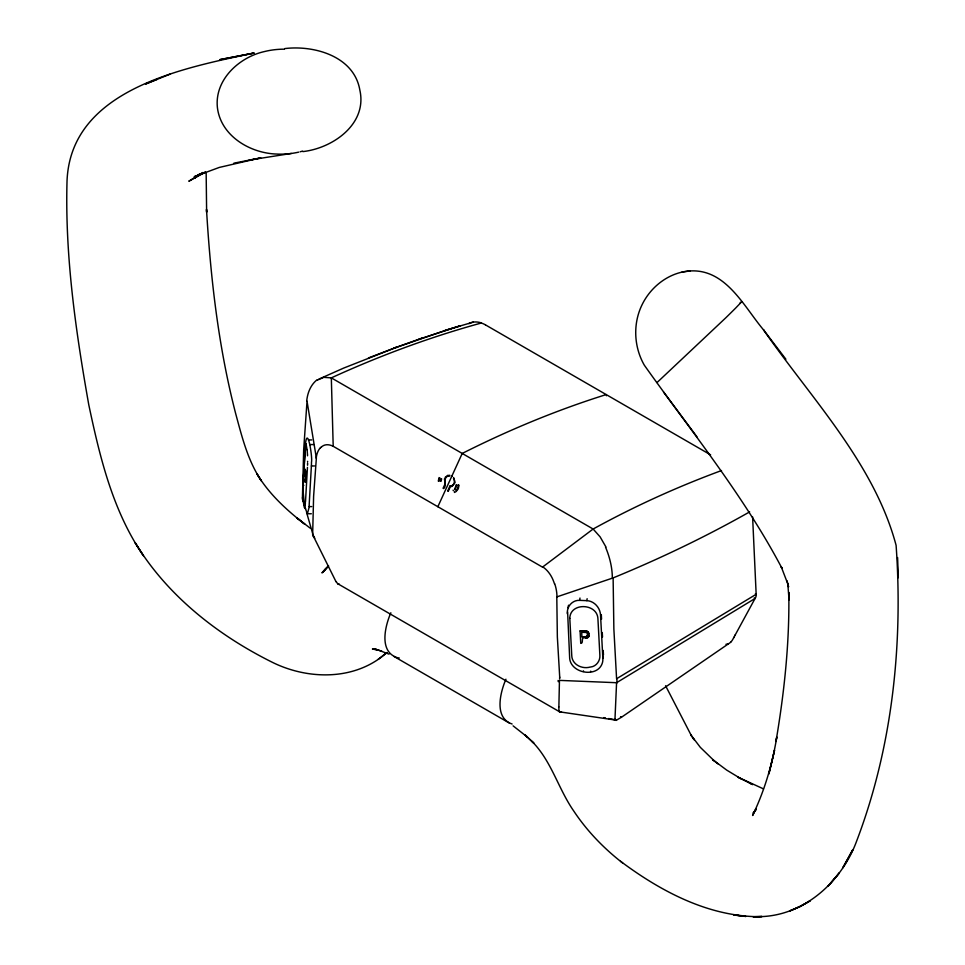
<?xml version="1.0" encoding="UTF-8"?>
<svg xmlns="http://www.w3.org/2000/svg" width="965" height="965" viewBox="0 0 965 965"><rect width="100%" height="100%" fill="white"/><g stroke="black" fill="none" stroke-linecap="round" stroke-linejoin="round"><path stroke-width="1.45" d="M206.16 172.94L206.631 212.203L206.498 209.405C210.611 278.185 218.428 347.135 235.762 413.949C241.998 436.964 247.86 460.824 261.394 480.847L256.883 473.755C268.921 493.899 286.448 509.954 304.819 524.212L296.991 517.976L298.8 519.423M312.672 533.609L313.613 496.275L316.351 458.266M586.129 638.142C579.736 635.911 584.356 643.257 580.749 643.378L580.086 630.869L584.464 630.845A9.493 7.925 9.7 0 1 586.25 630.929M587.19 636.164A3.028 2.521 9.7 0 1 584.947 636.671L581.943 636.779M305.181 482.223C304.566 478.749 305.29 481.644 305.483 480.281M305.386 481.113L305.29 480.196M305.748 475.745L305.76 472.717M749.648 511.884C705.632 536.805 659.903 558.711 613.125 577.902L613.861 628.915L616.587 678.745L756.162 594.295L752.603 516.89M305.748 475.938L305.736 476.686M307.618 461.33L307.618 461.945M305.821 476.047L305.796 477.241M458.339 485.298L457.76 488.254L456.047 490.666M458.339 485.274L458.592 484.925M304.94 472.295L305.242 470.208M305.989 476.915L305.314 469.436M459.014 485.335L458.266 488.845L455.987 491.704M307.594 463.2L307.582 463.815M305.036 472.597L304.964 474.165A11.701 1.158 88.8 0 0 304.94 474.708L304.916 475.13M558.868 706.887L559.459 680.385L616.575 682.713L755.076 598.469A9.686 7.829 26.2 0 0 756.222 594.295L755.402 593.668M558.868 706.995L558.916 710.481M307.582 464.129L307.546 465.227M305.628 477.241L305.459 478.93M438.291 481.101L439.087 477.554M438.954 481.173L439.811 477.687M306.146 478.905L306.098 479.774M456.312 484.997L454.78 488.833M456.312 484.973L456.481 484.659M305.772 478.893L305.833 478.954A11.375 1.122 88.8 0 1 305.748 479.279L305.579 480.932M616.575 682.713L614.97 719.347M305.121 481.306L305.314 482.211M305.845 478.99A6.345 0.627 88.8 0 1 305.796 479.967L305.784 480.112A7.129 0.712 88.8 0 0 305.772 480.437L305.748 480.932M304.723 473.019L304.771 472.078M306.062 480.461L306.026 481.065M305.784 479.931A18.046 1.785 88.8 0 1 305.796 479.593L305.7 477.385M305.869 478.121L305.893 477.675A7.949 0.784 88.8 0 1 305.953 476.806M307.449 467.374L305.495 501.752M454.744 492.403L454.394 491.824L454.624 492.44M304.844 476.264L304.916 473.501A20.796 2.063 88.8 0 1 304.952 472.983L304.964 472.681M305.483 480.015L305.555 478.628M304.711 473.176L304.687 473.574A9.373 0.929 88.8 0 0 304.663 474.02L304.759 475.54M304.458 505.925L302.938 489.231A20.603 3.474 85.6 0 1 303.046 485.323L305.35 444.684C307.485 424.081 312.684 458.013 311.49 462.066A20.603 3.474 85.6 0 1 311.381 465.974L309.005 507.759L307.389 513.778L304.663 506.721M453.104 490.111L453.321 490.703M440.317 481.282L440.836 478.942M440.993 481.378L441.656 478.857M305.435 502.717L304.687 507.65M305.7 481.475L305.628 481.825M304.88 471.113L305.242 469.424M305.193 471.403L305.35 470.281L305.688 472.886M304.892 479.81L305.012 480.642M559.579 678.877L559.7 678.021M304.795 471.125L304.759 476.36M603.161 656.67L602.848 658.407A20.603 16.96 18.6 0 1 602.558 662.219C598.541 678.636 569.459 673.63 569.615 657.032L567.613 612.003M567.311 613.74A20.603 16.96 18.6 0 1 567.613 609.928C568.638 604.404 573.898 599.977 579.579 600.351L579.989 598.035M579.579 600.351L586.792 600.652L587.142 598.698M583.367 671.495L583.475 670.844M590.58 671.797L590.701 671.145M774.497 750.468L768.864 773.978L774.533 750.324M444.419 478.893L445.142 483.767L443.056 488.29M568.566 605.188L568.216 606.454A20.603 16.96 18.6 0 0 568.011 607.745M589.036 635.706L588.457 637.033M305.326 470.257L305.7 473.284M588.879 636.273L589.036 633.631M390.861 612.775C385.252 625.682 378.594 651.327 397.013 657.575M505.937 679.215C500.34 692.122 493.682 717.767 512.101 724.015M443.574 488.616C447.639 486.36 441.572 475.636 449.774 476.071M437.845 506.721L462.223 453.441C508.555 430.088 556.684 410.101 606.201 394.576L606.43 395.734M447.724 490.968L449.811 486.167M448.23 491.33L450.329 486.746L452.187 486.348M756.017 809.056L752.591 815.509C764.521 790.721 772.41 764.063 776.801 736.922L775.981 741.446C784.304 692.279 789.647 642.388 788.791 592.462L789.056 599.953L787.814 583.934L781.192 566.672L782 568.349C743.762 495.757 691.615 431.838 644.331 365.204C633.812 346.893 632.763 323.589 642.147 304.59C651.073 286.267 669.421 272.227 690.072 270.948C726.066 268.801 744.027 306.834 763.677 330.042M733.677 637.769L755.076 598.469L754.232 597.914M733.931 637.298L732.99 639.023A7.406 2.714 -46.2 0 1 730.71 642.268M734.92 635.477L735.258 634.861M305.736 443.695L302.889 485.226L303.227 501.016A10.048 1.001 88.8 0 0 303.263 501.414L304.373 507.699M588.65 636.671L588.348 637.165A2.895 2.413 9.7 0 1 587.263 637.925M445.07 477.446L447.603 475.492M755.535 809.912L753.134 813.073L756.246 809.454M451.765 476.022L451.62 476.674M657.02 382.562L725.716 317.883A97.224 1.255 -43.5 0 0 735.873 307.847L741.747 301.695L740.155 302.865M319.897 448.423L320.899 447.302M325.905 568.433L323.034 571.883L328.486 565.96M199.212 174.17L194.725 178.018L201.504 173.374M454.877 489.786L456.976 484.949M451.813 476.698L451.958 476.047M386.941 652.485C355.446 681.037 307.497 680.168 271.201 661.737C216.98 634.584 166.897 595.128 135.184 542.74L143.471 555.756C112.7 511.028 99.853 457.096 88.768 404.745C75.704 330.995 64.908 256.027 67.031 180.938C70.734 89.07 183.543 67.996 254 53.051L219.96 59.613L254 53.051M378.159 659.36L386.736 652.666M317.087 380.246L323.818 377.339L331.321 377.87L593.125 529.025L600.109 536.854L605.96 547.022M608.601 718.527L616.599 720.071L621.436 717.272L729.962 642.799A2.449 0.893 -46.2 0 0 730.626 642.232M202.867 172.494L188.814 181.239L205.605 171.999L194.194 176.716L219.296 167.428L260.743 157.862L233.868 163.181M452.211 486.336L455.046 482.536L453.671 477.506M318.908 379.088L343.576 368.123L397.508 346.881L368.473 357.943M170.371 74.028L145.51 84.052L156.957 79.444M422.646 337.907L393.539 348.341L447.893 329.56L473.284 322.117M721.518 470.546C677.358 486.818 634.355 506.336 593.125 529.025L542.487 567.131L333.202 446.3A20.784 12.931 62.6 0 0 320.995 447.434M613.125 577.902L556.793 596.901L557.348 636.912L559.712 677.116M418.762 339.27L460.57 325.712L444.141 330.802M587.07 637.937L585.864 638.251M300.175 151.782L302.54 151.095M447.579 475.492L449.799 475.287M302.829 151.602C332.829 148.284 367.544 124.002 359.836 90.059C354.119 56.356 314.397 45.005 284.784 48.588M249.03 160.106L291.358 153.459M725.957 644.294L728.117 643.908M690.072 270.948L682.002 272.07M580.086 630.941L584.464 630.905M586.829 635.863A2.762 2.304 9.7 0 0 586.165 632.352A6.152 5.151 9.7 0 0 584.681 632.34L581.702 632.401L581.943 636.84M308.45 439.944L311.731 439.931M309.765 444.576L313.697 444.551M311.381 465.974L314.662 465.962M303.046 485.311L303.866 485.311M309.077 506.613L311.707 506.601M307.389 513.778L311.333 513.754M449.919 485.974C453.912 486.372 455.782 481.077 453.466 478.387M586.792 600.652C594.235 600.966 600.242 607.854 600.544 615.115L602.848 658.407M560.46 711.977L615.26 720.023M376.266 649.566L372.418 649.011L378.22 650.06L389.064 654.149M399.257 658.009L397.447 657.684M586.25 630.953L587.926 631.761M603.801 717.598L605.393 717.9M378.22 650.06L374.975 649.035L381.863 651.23M587.046 631.231L587.781 631.641M763.448 788.863L737.718 777.066L752.628 784.593L749.407 782.965M485.443 324.867L710.626 454.865M740.77 778.622L726.705 770.106L712.616 759.6L717.984 763.894M559.664 711.832L337.641 583.656A4.137 2.823 -62.2 0 0 338.027 583.837A6.924 4.825 -68.5 0 0 339.173 584.054M394.082 656.514L509.17 722.954M620.579 716.681L621.436 717.272M620.519 861.263C659.867 890.683 706.694 915.785 756.85 916.666C802.675 917.305 841.504 882.456 856.679 840.973C892.287 747.393 903.131 644.825 896.099 545.346C874.302 463.321 810.745 397.918 763.52 329.849L785.884 359.209M513.103 725.849L527.481 737.151L525.382 735.27L533.742 743.086L525.382 735.27M310.067 528.072L296.991 517.976M622.654 863C603.776 848.356 586.973 830.949 573.741 811.01C558.228 788.743 551.449 760.878 531.944 741.397M587.854 631.629L589.036 633.703M714.607 761.204L700.325 747.344L690.916 735.004L694.137 739.769L693.449 738.756M588.131 631.882L588.602 632.521M663.534 392.055L696.971 436.843M306.026 443.683L307.111 449.847M691.423 735.764L665.573 685.741M336.073 581.823L313.529 536.48M313.275 536.673L313.143 536.311M554.525 583.885L553.741 581.738A20.772 12.979 64.5 0 0 542.535 566.757M303.903 503.163L304.566 505.455M305.23 507.759L305.567 508.905M306.556 512.355L313.191 535.334M787.814 583.934L788.562 586.925L787.066 580.858M316.363 458.086L307.027 401.187L303.661 449.823L302.431 497.94M307.123 449.883L307.497 454.672M601.316 614.621L601.557 619.108M602.269 632.545L602.51 637.021M603.221 650.458L603.463 654.933M307.509 454.949L307.533 455.794M898.294 577.733L897.607 557.541M305.772 473.188L305.821 475.323M333.202 446.3L331.321 377.87C379.764 355.723 429.932 337.111 481.318 323.01A32.364 18.685 60 0 1 485.443 324.855M316.231 458.013A30.325 19.107 61 0 1 319.837 448.339M558.301 681.712A25.331 8.492 -54.2 0 1 558.096 680.446M559.64 677.044A5.03 2.051 65.8 0 1 559.652 677.949M554.766 583.861A30.325 18.19 64.1 0 1 556.95 596.985M559.604 711.893A8.601 3.993 -45 0 1 558.795 710.578M560.737 712.074A6.912 3.185 -57.9 0 1 559.881 712.049M561.582 712.194A15.766 6.731 -50.7 0 1 561.111 712.254M337.678 583.572A8.613 5.645 -80.4 0 1 336.266 581.593M314.747 538.349A25.343 19.517 -68.5 0 1 313.939 536.25M312.793 535.503A5.006 3.209 45.5 0 1 312.624 534.465M584.681 632.413A6.152 5.151 9.7 0 1 586.117 632.449M305.41 479.81A15.5 1.532 88.8 0 1 305.447 479.05M305.483 478.399A12.485 1.242 88.8 0 0 305.507 477.916L305.519 477.747A6.466 0.639 88.8 0 1 305.603 476.469M616.888 679.191A12.449 3.1 74.1 0 1 616.756 683.184M605.538 547.167A54.088 31.194 65 0 1 612.329 577.468M306.701 400.994A54.088 34.27 60.1 0 1 316.894 379.957M468.942 323.637A36.031 20.808 60 0 1 481.294 322.889M616.454 720.324A4.958 1.93 -47.4 0 1 615.139 719.215M303.287 501.752A12.28 9.023 28.2 0 1 302.383 497.928M284.41 49.191A97.224 88.31 77.3 0 0 264.434 51.567C238.958 57.2 214.206 80.047 217.439 107.911C221.021 136.029 250.104 153.206 276.569 154.05A97.224 88.31 77.3 0 0 298.704 152.132M569.808 618.384L571.75 655.464C571.895 664.535 582.088 669.421 590.17 667.056A10.048 8.396 9.7 0 0 590.713 667.008C596.334 666.417 600.327 660.748 599.868 655.283L597.926 618.818C597.335 603.053 569.965 602.208 569.808 618.384M852.698 849.924L842.952 867.607L852.698 849.924M839.164 873.096L827.982 886.268L839.164 873.096M328.45 565.972L321.96 572.908L328.462 566.009M810.009 900.924L800.275 906.437L790.046 910.815L800.275 906.437L810.009 900.924M761.904 916.521L753.243 916.75L761.904 916.521M738.37 915.52L733.762 914.965L745.861 916.448L738.37 915.52"/></g></svg>
